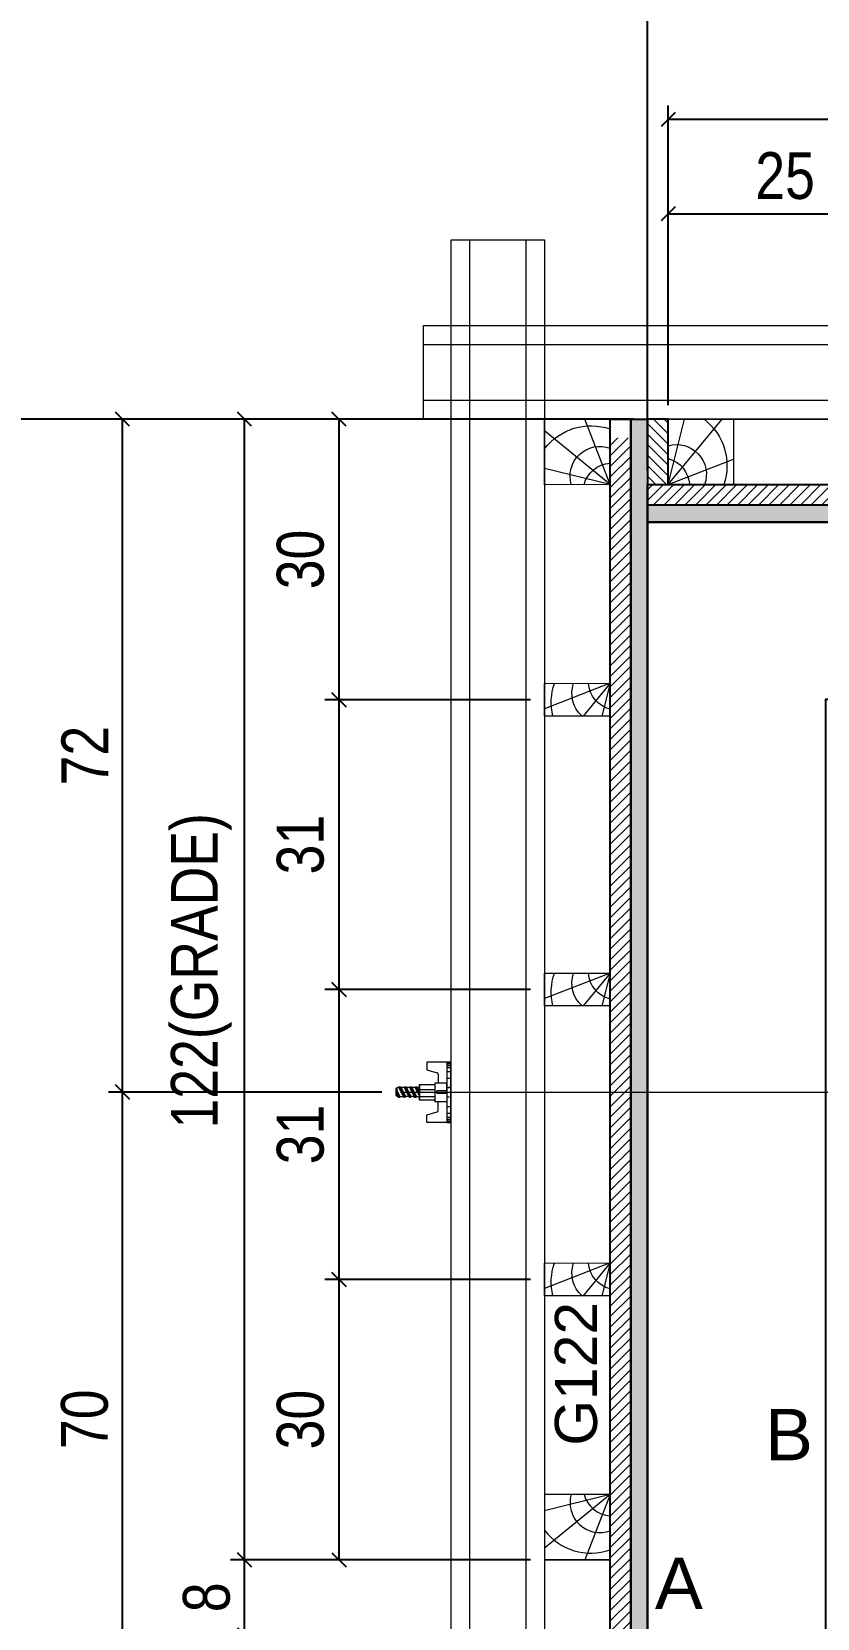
# Model space of a CAD drawing. Header units: millimetres. Extents: x 1945 to 8225, y 304 to 15137.
# Drawn here: x 5705.7 to 5873.5, y 10030.1 to 10369.4 of the extents above; entities that cross this region are included whole.
import ezdxf
from ezdxf.enums import TextEntityAlignment as Align

# ---------------------------------------------------------------- set-up
doc = ezdxf.new("R2010")
doc.units = ezdxf.units.MM
for name, color, linetype in [('CHAPA', 1, 'Continuous'), ('COTA', 241, 'Continuous'), ('MEIO_PONT', 93, 'Continuous'), ('Painéis', 200, 'Continuous'), ('SARRAFO', 251, 'Continuous'), ('TEXTO_GERAL', 7, 'Continuous')]:
    doc.layers.add(name, color=color, linetype=linetype)
for name, color, linetype, lineweight in [('CONCRETO', 251, 'Continuous', 25), ('Hachura', 251, 'Continuous', 9), ('Madeira', 126, 'Continuous', 18), ('Perfil Metálico', 224, 'Continuous', 18)]:
    doc.layers.add(name, color=color, linetype=linetype, lineweight=lineweight)
doc.styles.add('ARIAL', font='arial.ttf')
doc.styles.add('COTA TECNICA 2X', font='techl___.ttf', dxfattribs={"height": 10})
doc.styles.add('ROMANS', font='romans.shx')
doc.styles.add('SANSSERIF', font='sas_____.pfb')
doc.dimstyles.new('Cota Seção interna', dxfattribs={"dimtxt": 7, "dimasz": 6, "dimexe": 0.18, "dimexo": 2, "dimgap": -4, "dimtad": 3, "dimdec": 1, "dimlfac": 0.5, "dimzin": 12, "dimdsep": 46, "dimtxsty": 'ROMANS', "dimblk": 'ARCHTICK', "dimcen": 0.09, "dimse1": 1, "dimse2": 1, "dimsd1": 1, "dimsd2": 1, "dimclrd": 180, "dimclre": 5, "dimclrt": 1, "dimadec": 0, "dimazin": 3, "dimtfac": 1, "dimtdec": 1, "dimtofl": 0, "dimtmove": 0, "dimatfit": 3, "dimldrblk": 'ARCHTICK', "dimfxl": 1, "dimtolj": 1, "dimtzin": 0, "dimarcsym": 0})
doc.dimstyles.new('SECAO PILAR', dxfattribs={"dimtxt": 10, "dimasz": 3, "dimexe": 3, "dimexo": 3, "dimgap": 3, "dimtad": 1, "dimdec": 1, "dimlfac": 0.5, "dimzin": 12, "dimdsep": 46, "dimtxsty": 'COTA TECNICA 2X', "dimblk1": 'OBLIQUE', "dimblk2": 'OBLIQUE', "dimsah": 1, "dimcen": 0.9, "dimclrd": 256, "dimclre": 256, "dimclrt": 256, "dimadec": 1, "dimazin": 3, "dimtfac": 1, "dimtdec": 1, "dimtmove": 0, "dimatfit": 3, "dimfxl": 1, "dimtolj": 1, "dimtzin": 12, "dimarcsym": 0})

# ---------------------------------------------------------------- blocks, each defined once
blk = doc.blocks.new('_Oblique')
at = {"color": 0, "linetype": 'ByBlock', "lineweight": -2}
blk.add_line((-0.5, -0.5), (0.5, 0.5), dxfattribs=at)
blk = doc.blocks.new('*D460')
at = {"layer": 'COTA', "lineweight": -2, "transparency": 16777216}
for p, q in [((5837.25, 10275.57), (5837.25, 10422.98)), ((6159.25, 10275.62), (6159.25, 10422.98)), ((6159.25, 10419.98), (5837.25, 10419.98))]:
    blk.add_line(p, q, dxfattribs=at)
at = {"layer": 'Defpoints', "color": 0, "transparency": 16777216}
for p in [(5837.25, 10419.98), (5837.25, 10272.57), (6159.25, 10272.62)]:
    blk.add_point(p, dxfattribs=at)
at = {"layer": 'COTA', "lineweight": -2, "transparency": 16777216, "xscale": 3, "yscale": 3, "zscale": 3, "rotation": 180}
blk.add_blockref('_Oblique', (5837.25, 10419.98), dxfattribs=at)
at = {"layer": 'COTA', "lineweight": -2, "transparency": 16777216, "xscale": 3, "yscale": 3, "zscale": 3}
blk.add_blockref('_Oblique', (6159.25, 10419.98), dxfattribs=at)
at = {"layer": 'COTA', "transparency": 16777216, "insert": (5998.25, 10428.08), "char_height": 10, "attachment_point": 5, "style": 'COTA TECNICA 2X'}
blk.add_mtext('\\A1;161 PAINEL', dxfattribs=at)
blk = doc.blocks.new('*D464')
at = {"layer": 'COTA', "linetype": 'ByBlock', "lineweight": -2, "transparency": 16777216}
for p, q in [((5780.44, 10142.64), (5722.07, 10142.64)), ((5725.07, 10002.64), (5725.07, 10142.64)), ((5780.44, 10002.64), (5722.07, 10002.64))]:
    blk.add_line(p, q, dxfattribs=at)
at = {"layer": 'Defpoints', "color": 0, "linetype": 'ByBlock', "transparency": 16777216}
for p in [(5725.07, 10142.64), (5783.44, 10142.64), (5783.44, 10002.64)]:
    blk.add_point(p, dxfattribs=at)
at = {"layer": 'COTA', "linetype": 'ByBlock', "lineweight": -2, "transparency": 16777216, "xscale": 3, "yscale": 3, "zscale": 3}
for p, rotation in [((5725.07, 10142.64), 90), ((5725.07, 10002.64), 270)]:
    blk.add_blockref('_Oblique', p, dxfattribs=dict(at, rotation=rotation))
at = {"layer": 'COTA', "linetype": 'ByBlock', "transparency": 16777216, "insert": (5716.97, 10072.64), "char_height": 10, "attachment_point": 5, "rotation": 90, "style": 'COTA TECNICA 2X'}
blk.add_mtext('\\A1;70', dxfattribs=at)
blk = doc.blocks.new('*D465')
at = {"layer": 'COTA', "linetype": 'ByBlock', "lineweight": -2, "transparency": 16777216}
for p, q in [((5834.25, 10286.57), (5691.23, 10286.57)), ((5694.23, 9782.57), (5694.23, 10286.57)), ((5834.25, 9782.57), (5691.23, 9782.57))]:
    blk.add_line(p, q, dxfattribs=at)
at = {"layer": 'Defpoints', "color": 0, "linetype": 'ByBlock', "transparency": 16777216}
for p in [(5694.23, 10286.57), (5837.25, 10286.57), (5837.25, 9782.57)]:
    blk.add_point(p, dxfattribs=at)
at = {"layer": 'COTA', "linetype": 'ByBlock', "lineweight": -2, "transparency": 16777216, "xscale": 3, "yscale": 3, "zscale": 3}
for p, rotation in [((5694.23, 10286.57), 90), ((5694.23, 9782.57), 270)]:
    blk.add_blockref('_Oblique', p, dxfattribs=dict(at, rotation=rotation))
at = {"layer": 'COTA', "linetype": 'ByBlock', "transparency": 16777216, "insert": (5686.12, 10034.57), "char_height": 10, "attachment_point": 5, "rotation": 90, "style": 'COTA TECNICA 2X'}
blk.add_mtext('\\A1;252 PAINEL', dxfattribs=at)
blk = doc.blocks.new('*D466')
at = {"layer": 'COTA', "color": 180, "lineweight": -2, "transparency": 16777216}
for p, q in [((6053.6, 10262.95), (6028.6, 10262.95)), ((6028.6, 10262.95), (6028.6, 10247.95)), ((6053.6, 10247.95), (6053.6, 10262.95)), ((6028.6, 10247.95), (6053.6, 10247.95))]:
    blk.add_line(p, q, dxfattribs=at)
at = {"layer": 'Defpoints', "color": 0, "transparency": 16777216}
for p in [(5837.25, 10264.57), (6137.25, 10264.57), (5837.25, 10243.95)]:
    blk.add_point(p, dxfattribs=at)
at = {"layer": 'COTA', "color": 1, "transparency": 16777216, "insert": (6041.1, 10255.45), "char_height": 7, "attachment_point": 5, "style": 'ROMANS'}
blk.add_mtext('\\A1;150', dxfattribs=at)
blk = doc.blocks.new('_ArchTick')
at = {"color": 0, "linetype": 'ByBlock', "const_width": 0.15}
blk.add_lwpolyline([(-0.5, -0.5), (0.5, 0.5)], dxfattribs=at)
blk = doc.blocks.new('*D467')
at = {"layer": 'COTA', "color": 180, "lineweight": -2, "transparency": 16777216}
for p, q in [((5853.95, 10016.94), (5838.95, 10016.94)), ((5838.95, 10016.94), (5838.95, 9990.94)), ((5853.95, 9990.94), (5853.95, 10016.94)), ((5838.95, 9990.94), (5853.95, 9990.94))]:
    blk.add_line(p, q, dxfattribs=at)
at = {"layer": 'Defpoints', "color": 0, "transparency": 16777216}
for p in [(5837.25, 10264.57), (5837.25, 9804.57), (5857.95, 9804.57)]:
    blk.add_point(p, dxfattribs=at)
at = {"layer": 'COTA', "color": 1, "transparency": 16777216, "insert": (5846.45, 10003.94), "char_height": 7, "attachment_point": 5, "rotation": 90, "style": 'ROMANS'}
blk.add_mtext('\\A1;230', dxfattribs=at)
blk = doc.blocks.new('*D409')
at = {"layer": 'COTA', "linetype": 'ByBlock', "lineweight": -2, "transparency": 16777216}
for p, q in [((5812.26, 10286.55), (5722.07, 10286.55)), ((5725.07, 10142.64), (5725.07, 10286.55)), ((5780.44, 10142.64), (5722.07, 10142.64))]:
    blk.add_line(p, q, dxfattribs=at)
at = {"layer": 'Defpoints', "color": 0, "linetype": 'ByBlock', "transparency": 16777216}
for p in [(5725.07, 10286.55), (5815.26, 10286.55), (5783.44, 10142.64)]:
    blk.add_point(p, dxfattribs=at)
at = {"layer": 'COTA', "linetype": 'ByBlock', "lineweight": -2, "transparency": 16777216, "xscale": 3, "yscale": 3, "zscale": 3}
for p, rotation in [((5725.07, 10286.55), 90), ((5725.07, 10142.64), 270)]:
    blk.add_blockref('_Oblique', p, dxfattribs=dict(at, rotation=rotation))
at = {"layer": 'COTA', "linetype": 'ByBlock', "transparency": 16777216, "insert": (5717, 10214.6), "char_height": 10, "attachment_point": 5, "rotation": 90, "style": 'COTA TECNICA 2X'}
blk.add_mtext('\\A1;72', dxfattribs=at)
blk = doc.blocks.new('*D414')
at = {"layer": 'COTA', "color": 180, "lineweight": -2, "transparency": 16777216}
for p, q in [((5871.25, 9973.57), (5856.25, 9973.57)), ((5856.25, 9973.57), (5856.25, 9949.57)), ((5871.25, 9949.57), (5871.25, 9973.57)), ((5856.25, 9949.57), (5871.25, 9949.57))]:
    blk.add_line(p, q, dxfattribs=at)
at = {"layer": 'Defpoints', "color": 0, "transparency": 16777216}
for p in [(5875.25, 10226.57), (5875.25, 9804.57), (5875.25, 9804.57)]:
    blk.add_point(p, dxfattribs=at)
at = {"layer": 'COTA', "color": 1, "transparency": 16777216, "insert": (5863.75, 9961.57), "char_height": 7, "attachment_point": 5, "rotation": 90, "style": 'ROMANS'}
blk.add_mtext('\\A1;211', dxfattribs=at)
blk = doc.blocks.new('PONTALETE')
at = {"layer": 'Madeira'}
for q in [(2.71, 7), (7, 5.76), (7, 1.74)]:
    blk.add_line((0, 0), q, dxfattribs=at)
blk.add_lwpolyline([(0, 0), (7, 0), (7, 7), (0, 7)], close=True, dxfattribs=at)
for centre, radius, start, end in [((2.04, 0.06), 6.23, 37.2818, 109.0913), ((1.09, 0.9), 3.19, 343.603, 109.9847), ((-0.21, -0.78), 3.09, 14.6322, 86.0383)]:
    blk.add_arc(centre, radius, start, end, dxfattribs=at)
blk = doc.blocks.new('MEIO PONTALETE')
at = {"layer": 'Madeira'}
for q in [(2.71, 7), (3.5, 2.88), (3.5, 0.87)]:
    blk.add_line((0, 0), q, dxfattribs=at)
blk.add_lwpolyline([(0, 0), (3.5, 0), (3.5, 7), (0, 7)], close=True, dxfattribs=at)
for centre, radius, start, end in [((2.04, 0.06), 6.23, 76.4499, 109.0913), ((1.09, 0.9), 3.19, 40.9063, 109.9847), ((-0.21, -0.78), 3.09, 14.6322, 86.0383)]:
    blk.add_arc(centre, radius, start, end, dxfattribs=at)
blk = doc.blocks.new('*D424')
at = {"layer": 'COTA', "lineweight": -2, "transparency": 16777216}
for p, q in [((5812.24, 10286.55), (5768.31, 10286.55)), ((5771.31, 10286.55), (5771.31, 10226.55)), ((5812.25, 10226.55), (5768.31, 10226.55))]:
    blk.add_line(p, q, dxfattribs=at)
at = {"layer": 'Defpoints', "color": 0, "transparency": 16777216}
for p in [(5815.24, 10286.55), (5771.31, 10226.55), (5815.25, 10226.55)]:
    blk.add_point(p, dxfattribs=at)
at = {"layer": 'COTA', "lineweight": -2, "transparency": 16777216, "xscale": 3, "yscale": 3, "zscale": 3}
for p, rotation in [((5771.31, 10286.55), 90), ((5771.31, 10226.55), 270)]:
    blk.add_blockref('_Oblique', p, dxfattribs=dict(at, rotation=rotation))
at = {"layer": 'COTA', "transparency": 16777216, "insert": (5763.09, 10256.55), "char_height": 10, "attachment_point": 5, "rotation": 90, "style": 'COTA TECNICA 2X'}
blk.add_mtext('\\A1;30', dxfattribs=at)
blk = doc.blocks.new('*D425')
at = {"layer": 'COTA', "lineweight": -2, "transparency": 16777216}
for p, q in [((5812.24, 10286.55), (5748.12, 10286.55)), ((5751.12, 10042.56), (5751.12, 10286.55)), ((5812.27, 10042.56), (5748.12, 10042.56))]:
    blk.add_line(p, q, dxfattribs=at)
at = {"layer": 'Defpoints', "color": 0, "transparency": 16777216}
for p in [(5751.12, 10286.55), (5815.24, 10286.55), (5815.27, 10042.56)]:
    blk.add_point(p, dxfattribs=at)
at = {"layer": 'COTA', "lineweight": -2, "transparency": 16777216, "xscale": 3, "yscale": 3, "zscale": 3}
for p, rotation in [((5751.12, 10286.55), 90), ((5751.12, 10042.56), 270)]:
    blk.add_blockref('_Oblique', p, dxfattribs=dict(at, rotation=rotation))
at = {"layer": 'COTA', "transparency": 16777216, "insert": (5741.9, 10168.56), "char_height": 10, "attachment_point": 5, "rotation": 90, "style": 'COTA TECNICA 2X'}
blk.add_mtext('\\A1;122(GRADE)', dxfattribs=at)
blk = doc.blocks.new('*D426')
at = {"layer": 'COTA', "lineweight": -2, "transparency": 16777216}
for p, q in [((5812.25, 10226.55), (5768.31, 10226.55)), ((5771.31, 10226.55), (5771.31, 10164.55)), ((5812.25, 10164.55), (5768.31, 10164.55))]:
    blk.add_line(p, q, dxfattribs=at)
at = {"layer": 'Defpoints', "color": 0, "transparency": 16777216}
for p in [(5815.25, 10226.55), (5771.31, 10164.55), (5815.25, 10164.55)]:
    blk.add_point(p, dxfattribs=at)
at = {"layer": 'COTA', "lineweight": -2, "transparency": 16777216, "xscale": 3, "yscale": 3, "zscale": 3}
for p, rotation in [((5771.31, 10226.55), 90), ((5771.31, 10164.55), 270)]:
    blk.add_blockref('_Oblique', p, dxfattribs=dict(at, rotation=rotation))
at = {"layer": 'COTA', "transparency": 16777216, "insert": (5763.09, 10195.55), "char_height": 10, "attachment_point": 5, "rotation": 90, "style": 'COTA TECNICA 2X'}
blk.add_mtext('\\A1;31', dxfattribs=at)
blk = doc.blocks.new('*D427')
at = {"layer": 'COTA', "lineweight": -2, "transparency": 16777216}
for p, q in [((5812.25, 10164.55), (5768.31, 10164.55)), ((5771.31, 10164.55), (5771.31, 10102.55)), ((5812.25, 10102.55), (5768.31, 10102.55))]:
    blk.add_line(p, q, dxfattribs=at)
at = {"layer": 'Defpoints', "color": 0, "transparency": 16777216}
for p in [(5815.25, 10164.55), (5771.31, 10102.55), (5815.25, 10102.55)]:
    blk.add_point(p, dxfattribs=at)
at = {"layer": 'COTA', "lineweight": -2, "transparency": 16777216, "xscale": 3, "yscale": 3, "zscale": 3}
for p, rotation in [((5771.31, 10164.55), 90), ((5771.31, 10102.55), 270)]:
    blk.add_blockref('_Oblique', p, dxfattribs=dict(at, rotation=rotation))
at = {"layer": 'COTA', "transparency": 16777216, "insert": (5763.09, 10133.55), "char_height": 10, "attachment_point": 5, "rotation": 90, "style": 'COTA TECNICA 2X'}
blk.add_mtext('\\A1;31', dxfattribs=at)
blk = doc.blocks.new('*D428')
at = {"layer": 'COTA', "lineweight": -2, "transparency": 16777216}
for p, q in [((5812.25, 10102.55), (5768.31, 10102.55)), ((5771.31, 10102.55), (5771.31, 10042.56)), ((5812.25, 10042.56), (5768.31, 10042.56))]:
    blk.add_line(p, q, dxfattribs=at)
at = {"layer": 'Defpoints', "color": 0, "transparency": 16777216}
for p in [(5815.25, 10102.55), (5771.31, 10042.56), (5815.25, 10042.56)]:
    blk.add_point(p, dxfattribs=at)
at = {"layer": 'COTA', "lineweight": -2, "transparency": 16777216, "xscale": 3, "yscale": 3, "zscale": 3}
for p, rotation in [((5771.31, 10102.55), 90), ((5771.31, 10042.56), 270)]:
    blk.add_blockref('_Oblique', p, dxfattribs=dict(at, rotation=rotation))
at = {"layer": 'COTA', "transparency": 16777216, "insert": (5763.09, 10072.56), "char_height": 10, "attachment_point": 5, "rotation": 90, "style": 'COTA TECNICA 2X'}
blk.add_mtext('\\A1;30', dxfattribs=at)
blk = doc.blocks.new('*D429')
at = {"layer": 'COTA', "lineweight": -2, "transparency": 16777216}
for p, q in [((5841.65, 10289.57), (5841.65, 10333.5)), ((5891.65, 10289.57), (5891.65, 10333.5)), ((5841.65, 10330.5), (5891.65, 10330.5))]:
    blk.add_line(p, q, dxfattribs=at)
at = {"layer": 'Defpoints', "color": 0, "transparency": 16777216}
for p in [(5891.65, 10330.5), (5841.65, 10286.57), (5891.65, 10286.57)]:
    blk.add_point(p, dxfattribs=at)
at = {"layer": 'COTA', "lineweight": -2, "transparency": 16777216, "xscale": 3, "yscale": 3, "zscale": 3, "rotation": 180}
blk.add_blockref('_Oblique', (5841.65, 10330.5), dxfattribs=at)
at = {"layer": 'COTA', "lineweight": -2, "transparency": 16777216, "xscale": 3, "yscale": 3, "zscale": 3}
blk.add_blockref('_Oblique', (5891.65, 10330.5), dxfattribs=at)
at = {"layer": 'COTA', "transparency": 16777216, "insert": (5866.65, 10338.61), "char_height": 10, "attachment_point": 5, "style": 'COTA TECNICA 2X'}
blk.add_mtext('\\A1;25', dxfattribs=at)
blk = doc.blocks.new('*D432')
at = {"layer": 'COTA', "lineweight": -2, "transparency": 16777216}
for p, q in [((5841.65, 10289.55), (5841.65, 10353.7)), ((5991.65, 10289.57), (5991.65, 10353.7)), ((5991.65, 10350.7), (5841.65, 10350.7))]:
    blk.add_line(p, q, dxfattribs=at)
at = {"layer": 'Defpoints', "color": 0, "transparency": 16777216}
for p in [(5841.65, 10350.7), (5841.65, 10286.55), (5991.65, 10286.57)]:
    blk.add_point(p, dxfattribs=at)
at = {"layer": 'COTA', "lineweight": -2, "transparency": 16777216, "xscale": 3, "yscale": 3, "zscale": 3, "rotation": 180}
blk.add_blockref('_Oblique', (5841.65, 10350.7), dxfattribs=at)
at = {"layer": 'COTA', "lineweight": -2, "transparency": 16777216, "xscale": 3, "yscale": 3, "zscale": 3}
blk.add_blockref('_Oblique', (5991.65, 10350.7), dxfattribs=at)
at = {"layer": 'COTA', "transparency": 16777216, "insert": (5916.65, 10359.92), "char_height": 10, "attachment_point": 5, "style": 'COTA TECNICA 2X'}
blk.add_mtext('\\A1;75(GRADE)', dxfattribs=at)
blk = doc.blocks.new('*D1415')
at = {"layer": 'COTA', "lineweight": -2, "transparency": 16777216}
for p, q in [((5812.24, 10042.55), (5748.12, 10042.55)), ((5751.12, 10026.55), (5751.12, 10042.55)), ((5812.26, 10026.55), (5748.12, 10026.55))]:
    blk.add_line(p, q, dxfattribs=at)
at = {"layer": 'Defpoints', "color": 0, "transparency": 16777216}
for p in [(5751.12, 10042.55), (5815.24, 10042.55), (5815.26, 10026.55)]:
    blk.add_point(p, dxfattribs=at)
at = {"layer": 'COTA', "lineweight": -2, "transparency": 16777216, "xscale": 3, "yscale": 3, "zscale": 3}
for p, rotation in [((5751.12, 10042.55), 90), ((5751.12, 10026.55), 270)]:
    blk.add_blockref('_Oblique', p, dxfattribs=dict(at, rotation=rotation))
at = {"layer": 'COTA', "transparency": 16777216, "insert": (5743.02, 10034.55), "char_height": 10, "attachment_point": 5, "rotation": 90, "style": 'COTA TECNICA 2X'}
blk.add_mtext('\\A1;8', dxfattribs=at)
blk = doc.blocks.new('C')
at = {"layer": 'Hachura', "color": 0}
for p, q in [((0, 3.22), (0, -3.22)), ((0.45, 3.22), (0, 3.22)), ((0.46, 3.16), (0, 3.16)), ((0.46, 3.05), (0, 3.05)), ((0.46, 2.88), (0, 2.88)), ((0, 2.75), (0, -1.16)), ((0.46, 2.65), (0, 2.65)), ((0.46, 2.23), (0, 2.23)), ((0.45, -3.23), (0.45, 3.22)), ((0.45, 3.22), (2.58, 3.22)), ((1.35, 1.94), (1.35, 0.96)), ((2.58, 2.39), (1.47, 2.09)), ((2.58, 3.22), (2.58, 2.39)), ((0.46, 1.51), (0, 1.51)), ((0.39, 0.49), (0.17, 0.49)), ((1.74, 0.97), (0.45, 0.97)), ((1.45, 0.1), (0.45, 0.1)), ((1.74, -0.97), (1.74, 0.97)), ((1.74, 0.97), (1.74, 0.84)), ((1.74, 0.97), (1.74, 0.84)), ((1.74, 0.84), (3.35, 0.84)), ((3.35, 0.45), (1.74, 0.45)), ((3.32, 0.84), (3.32, -0.84)), ((3.35, 0.84), (3.35, -0.84)), ((3.68, 0.45), (3.35, 0.45)), ((3.84, -0.52), (3.35, 0.45)), ((3.35, 0.06), (3.67, -0.57)), ((3.68, 0.45), (4.16, -0.52)), ((3.72, 0.5), (4.25, -0.57)), ((4.37, -0.55), (3.83, 0.53)), ((4.15, 0.45), (3.93, 0.45)), ((4.42, -0.52), (3.93, 0.45)), ((4.15, 0.45), (4.26, 0.45)), ((4.26, 0.45), (4.74, -0.52)), ((4.3, 0.5), (4.83, -0.57)), ((4.95, -0.55), (4.41, 0.53)), ((4.51, 0.45), (4.84, 0.45)), ((5, -0.52), (4.51, 0.45)), ((4.84, 0.45), (5.32, -0.52)), ((4.88, 0.5), (5.41, -0.57)), ((5.53, -0.55), (4.99, 0.53)), ((5.58, -0.52), (5.09, 0.45)), ((5.42, 0.45), (5.09, 0.45)), ((5.58, -0.52), (5.09, 0.45)), ((5.42, 0.45), (5.74, -0.19)), ((5.46, 0.5), (5.74, -0.07)), ((5.74, 0.19), (5.57, 0.53)), ((5.74, 0.32), (5.68, 0.45)), ((5.68, 0.45), (5.74, 0.45)), ((5.74, 0.45), (5.9, 0.29)), ((5.74, 0.45), (5.74, -0.52)), ((5.9, -0.36), (5.9, 0.29)), ((0.45, 0), (0, 0)), ((0.46, -1.52), (0, -1.52)), ((0.08, -0.48), (0.29, -0.48)), ((0.29, -0.48), (0.4, -0.48)), ((0.45, 0), (0.45, -0.97)), ((0.45, -0.16), (1.45, -0.16)), ((0.45, -0.65), (0.45, -0.32)), ((0.45, -3.23), (0.45, -0.65)), ((0.45, -0.97), (1.74, -0.97)), ((1.35, -1.94), (1.35, -0.97)), ((3.35, -0.32), (1.74, -0.32)), ((3.35, -0.84), (1.74, -0.84)), ((3.35, -0.07), (3.58, -0.52)), ((3.35, -0.52), (3.58, -0.52)), ((3.84, -0.52), (4.16, -0.52)), ((4.42, -0.52), (4.74, -0.52)), ((4.63, -0.52), (4.74, -0.52)), ((5, -0.52), (5.32, -0.52)), ((5.58, -0.52), (5.74, -0.52)), ((5.74, -0.52), (5.9, -0.36)), ((5.74, -0.52), (5.74, -0.52)), ((0.46, -2.23), (0, -2.23)), ((0.46, -2.65), (0, -2.65)), ((0.46, -2.88), (0, -2.88)), ((0.46, -3.05), (0, -3.05)), ((0.46, -3.16), (0, -3.16)), ((0, -3.22), (2.57, -3.22)), ((2.58, -2.39), (1.47, -2.1)), ((2.58, -3.23), (2.58, -2.39))]:
    blk.add_line(p, q, dxfattribs=at)
for centre, radius, start, end in [((1.52, 1.94), 0.161, 104.7436, 180), ((1.44, -0.03), 0.129, 272.695, 87.305), ((3.81, 0.39), 0.143, 25.5688, 154.4312), ((4.39, 0.39), 0.143, 25.5688, 154.4312), ((4.97, 0.39), 0.143, 25.5688, 154.4312), ((5.55, 0.39), 0.143, 25.5688, 154.4312), ((0.17, -0.37), 0.174, 221.744, 317.8592), ((3.71, -0.4), 0.174, 222.1408, 318.256), ((4.29, -0.4), 0.174, 222.1408, 318.256), ((4.87, -0.4), 0.174, 222.1408, 318.256), ((5.45, -0.4), 0.174, 222.1408, 318.256), ((5.61, -0.4), 0.174, 317.8592, 318.256), ((1.52, -1.94), 0.161, 180, 255.2564)]:
    blk.add_arc(centre, radius, start, end, dxfattribs=at)

msp = doc.modelspace()

# ---------------------------------------------------------------- hatches: boundary and pattern name
at = {"layer": 'Hachura'}
h = msp.add_hatch(color=256, dxfattribs=at)
h.dxf.hatch_style = 1
h.paths.add_polyline_path([(5833.65, 10286.57), (5837.25, 10286.57), (5837.25, 9782.57), (5833.65, 9782.57)])
h = msp.add_hatch(dxfattribs=at)
h.set_pattern_fill('ANSI31', color=256, scale=0.5, angle=270, style=0)
h.set_pattern_definition([(315, (28682.25, -254.1956), (1.12253202, 1.12253202), [])])
h.paths.add_polyline_path([(5837.25, 10286.57), (5841.65, 10286.57), (5841.65, 10272.58), (5837.25, 10272.58)])
h = msp.add_hatch(dxfattribs=at)
h.set_pattern_fill('ANSI31', color=256, scale=0.5, angle=360, style=0)
h.set_pattern_definition([(45, (17013.9445, 777.3665), (-1.12253202, 1.12253202), [])])
h.paths.add_polyline_path([(5833.65, 9782.57), (5829.25, 9782.57), (5829.25, 10282.57), (5833.65, 10282.57)])
h = msp.add_hatch(dxfattribs=at)
h.set_pattern_fill('ANSI31', color=256, scale=0.5, angle=360, style=0)
h.set_pattern_definition([(45, (15244.9936, 32392.9644), (-1.12253202, 1.12253202), [])])
h.paths.add_polyline_path([(6159.25, 10268.17), (6159.25, 10272.57), (5837.25, 10272.57), (5837.25, 10268.17)])
h = msp.add_hatch(color=256, dxfattribs=at)
h.dxf.hatch_style = 1
h.paths.add_polyline_path([(6159.25, 10264.57), (6159.25, 10268.17), (5837.25, 10268.17), (5837.25, 10264.57)])

# ---------------------------------------------------------------- linework, layer by layer
at = {"layer": 'CHAPA', "linetype": 'ByBlock'}
for p, q in [((5837.25, 10272.57), (5841.03, 10272.57)), ((5837.25, 10264.57), (5837.25, 10272.57))]:
    msp.add_line(p, q, dxfattribs=at)
at = {"layer": 'CONCRETO', "color": 2}
msp.add_lwpolyline([(6137.25, 10264.57), (6137.25, 10226.57), (5875.25, 10226.57), (5875.25, 9804.57), (5837.25, 9804.57), (5837.25, 10264.57)], close=True, dxfattribs=at)
at = {"layer": 'Hachura'}
msp.add_line((5784.44, 10142.58), (5924.24, 10142.59), dxfattribs=at)
at = {"layer": 'Madeira'}
for points in [[(5829.25, 10286.57), (5815.25, 10286.55), (5815.25, 10042.56), (5829.25, 10042.57)], [(5841.65, 10272.57), (5841.65, 10286.57), (5991.65, 10286.57), (5991.65, 10272.57)], [(5829.25, 10042.57), (5815.25, 10042.55), (5815.25, 9782.56), (5829.25, 9782.57)]]:
    msp.add_lwpolyline(points, close=True, dxfattribs=at)
at = {"layer": 'Painéis'}
for points in [[(5833.65, 10286.57), (5837.25, 10286.57), (5837.25, 9782.57), (5833.65, 9782.57)], [(5837.25, 10264.57), (6159.25, 10264.57), (6159.25, 10268.17), (5837.25, 10268.17)]]:
    msp.add_lwpolyline(points, close=True, dxfattribs=at)
at = {"layer": 'Perfil Metálico'}
for points in [[(5815.25, 9750.64), (5795.25, 9750.64), (5795.25, 10324.9), (5815.25, 10324.9)], [(5799.25, 10324.9), (5811.25, 10324.9), (5811.25, 9750.64), (5799.25, 9750.64)], [(5789.35, 10286.57), (5789.35, 10306.57), (6183.62, 10306.57), (6183.62, 10286.57)], [(6183.62, 10302.57), (6183.62, 10290.57), (5789.35, 10290.57), (5789.35, 10302.57)]]:
    msp.add_lwpolyline(points, close=True, dxfattribs=at)
at = {"layer": 'SARRAFO'}
msp.add_line((5837.25, 10272.57), (6159.25, 10272.62), dxfattribs=at)
for points in [[(5833.65, 10286.57), (5833.65, 9782.57), (5829.25, 9782.57), (5829.25, 10286.57)], [(5833.65, 10286.57), (5833.65, 9782.57), (5829.25, 9782.57), (5829.25, 10286.57)], [(5841.65, 10272.57), (5841.65, 10286.57), (5837.25, 10286.57), (5837.25, 10272.57)]]:
    msp.add_lwpolyline(points, close=True, dxfattribs=at)
msp.add_lwpolyline([(6159.25, 10272.62), (6159.25, 10264.57), (5837.25, 10264.57), (5837.25, 10272.57)], dxfattribs=at)

# ---------------------------------------------------------------- block references
at = {"layer": 'Hachura', "linetype": 'Continuous', "xscale": 2, "yscale": 2, "zscale": 2, "rotation": 180}
msp.add_blockref('C', (5795.24, 10142.57), dxfattribs=at)
at = {"layer": 'Madeira'}
for name, p, xscale, yscale, zscale, rotation in [('PONTALETE', (5829.26, 10272.57), -2, 2, 2, 0.06291069689670081), ('MEIO PONTALETE', (5829.25, 10230.07), -1.999999997962732, 1.999999997962732, 1.999999997962732, 90.0629106968967), ('MEIO PONTALETE', (5829.25, 10168.07), -1.999999997962732, 1.999999997962732, 1.999999997962732, 90.0629106968967), ('MEIO PONTALETE', (5829.25, 10106.07), -1.999999997962732, 1.999999997962732, 1.999999997962732, 90.0629106968967), ('PONTALETE', (5829.24, 10056.57), 2, 2, 2, 180.0629106968967)]:
    msp.add_blockref(name, p, dxfattribs=dict(at, xscale=xscale, yscale=yscale, zscale=zscale, rotation=rotation))
at = {"layer": 'MEIO_PONT', "xscale": -2, "yscale": 2, "zscale": 2, "rotation": 270}
msp.add_blockref('PONTALETE', (5841.65, 10272.57), dxfattribs=at)

# ---------------------------------------------------------------- texts
at = {"layer": 'TEXTO_GERAL', "color": 0, "linetype": 'Continuous', "style": 'SANSSERIF'}
msp.add_text('G122', height=9, rotation=90, dxfattribs=at).set_placement((5821.95, 10066.98), align=Align.MIDDLE_LEFT)
at = {"layer": 'TEXTO_GERAL', "style": 'ARIAL'}
for s, p in [('B', (5867.47, 10069.36)), ('A', (5843.95, 10037.55))]:
    msp.add_text(s, height=11, dxfattribs=at).set_placement(p, align=Align.MIDDLE_CENTER)

# ---------------------------------------------------------------- dimensions: what is measured, and where the dimension line sits
at = {"layer": 'COTA'}
dim = msp.add_linear_dim(base=(5837.25, 10419.98), p1=(6159.25, 10272.62), p2=(5837.25, 10272.57), angle=180, text='<> PAINEL', dimstyle='SECAO PILAR', dxfattribs=at)
dim.commit()
dim.dimension.update_dxf_attribs({"geometry": '*D460', "text_midpoint": (5998.25, 10428.08)})
dim = msp.add_linear_dim(base=(5841.65, 10350.7), p1=(5991.65, 10286.57), p2=(5841.65, 10286.55), text='<>(GRADE)', dimstyle='SECAO PILAR', dxfattribs=at)
dim.commit()
dim.dimension.update_dxf_attribs({"geometry": '*D432', "text_midpoint": (5916.65, 10359.92)})
dim = msp.add_linear_dim(base=(5891.65, 10330.5), p1=(5841.65, 10286.57), p2=(5891.65, 10286.57), dimstyle='SECAO PILAR', dxfattribs=at)
dim.commit()
dim.dimension.update_dxf_attribs({"geometry": '*D429', "text_midpoint": (5866.65, 10338.61)})
at = {"layer": 'COTA', "linetype": 'ByBlock'}
dim = msp.add_linear_dim(base=(5694.23, 10286.57), p1=(5837.25, 9782.57), p2=(5837.25, 10286.57), angle=90, text='<> PAINEL', dimstyle='SECAO PILAR', override={"dimtmove": 1}, dxfattribs=at)
dim.commit()
dim.dimension.update_dxf_attribs({"geometry": '*D465', "text_midpoint": (5686.12, 10034.57)})
for base, p1, p2, angle, picture, middle in [((5725.07, 10286.55), (5783.44, 10142.64), (5815.26, 10286.55), 270, '*D409', (5717, 10214.6)), ((5725.07, 10142.64), (5783.44, 10002.64), (5783.44, 10142.64), 90, '*D464', (5716.97, 10072.64))]:
    dim = msp.add_linear_dim(base=base, p1=p1, p2=p2, angle=angle, dimstyle='SECAO PILAR', override={"dimtmove": 1}, dxfattribs=at)
    dim.commit()
    dim.dimension.update_dxf_attribs({"geometry": picture, "text_midpoint": middle})
at = {"layer": 'COTA'}
dim = msp.add_linear_dim(base=(5751.12, 10286.55), p1=(5815.27, 10042.56), p2=(5815.24, 10286.55), angle=270, text='<>(GRADE)', dimstyle='SECAO PILAR', dxfattribs=at)
dim.commit()
dim.dimension.update_dxf_attribs({"geometry": '*D425', "text_midpoint": (5751.12, 10168.56), "dimtype": 160})
for base, p1, p2, angle, picture, middle in [((5771.31, 10226.55), (5815.24, 10286.55), (5815.25, 10226.55), 270, '*D424', (5763.09, 10256.55)), ((5771.31, 10164.55), (5815.25, 10226.55), (5815.25, 10164.55), 270, '*D426', (5763.09, 10195.55)), ((5771.31, 10102.55), (5815.25, 10164.55), (5815.25, 10102.55), 270, '*D427', (5763.09, 10133.55)), ((5771.31, 10042.56), (5815.25, 10102.55), (5815.25, 10042.56), 270, '*D428', (5763.09, 10072.56)), ((5751.12, 10042.55), (5815.26, 10026.55), (5815.24, 10042.55), 90, '*D1415', (5743.02, 10034.55))]:
    dim = msp.add_linear_dim(base=base, p1=p1, p2=p2, angle=angle, dimstyle='SECAO PILAR', dxfattribs=at)
    dim.commit()
    dim.dimension.update_dxf_attribs({"geometry": picture, "text_midpoint": middle})
dim = msp.add_linear_dim(base=(5837.25, 10243.95), p1=(6137.25, 10264.57), p2=(5837.25, 10264.57), dimstyle='Cota Seção interna', dxfattribs=at)
dim.commit()
dim.dimension.update_dxf_attribs({"geometry": '*D466', "text_midpoint": (6041.1, 10243.95), "dimtype": 160})
for base, p1, p2, picture, middle in [((5857.95, 9804.57), (5837.25, 10264.57), (5837.25, 9804.57), '*D467', (5857.95, 10003.94)), ((5875.25, 9804.57), (5875.25, 10226.57), (5875.25, 9804.57), '*D414', (5875.25, 9961.57))]:
    dim = msp.add_linear_dim(base=base, p1=p1, p2=p2, angle=270, dimstyle='Cota Seção interna', dxfattribs=at)
    dim.commit()
    dim.dimension.update_dxf_attribs({"geometry": picture, "text_midpoint": middle, "dimtype": 160})

doc.saveas('drawing.dxf')
